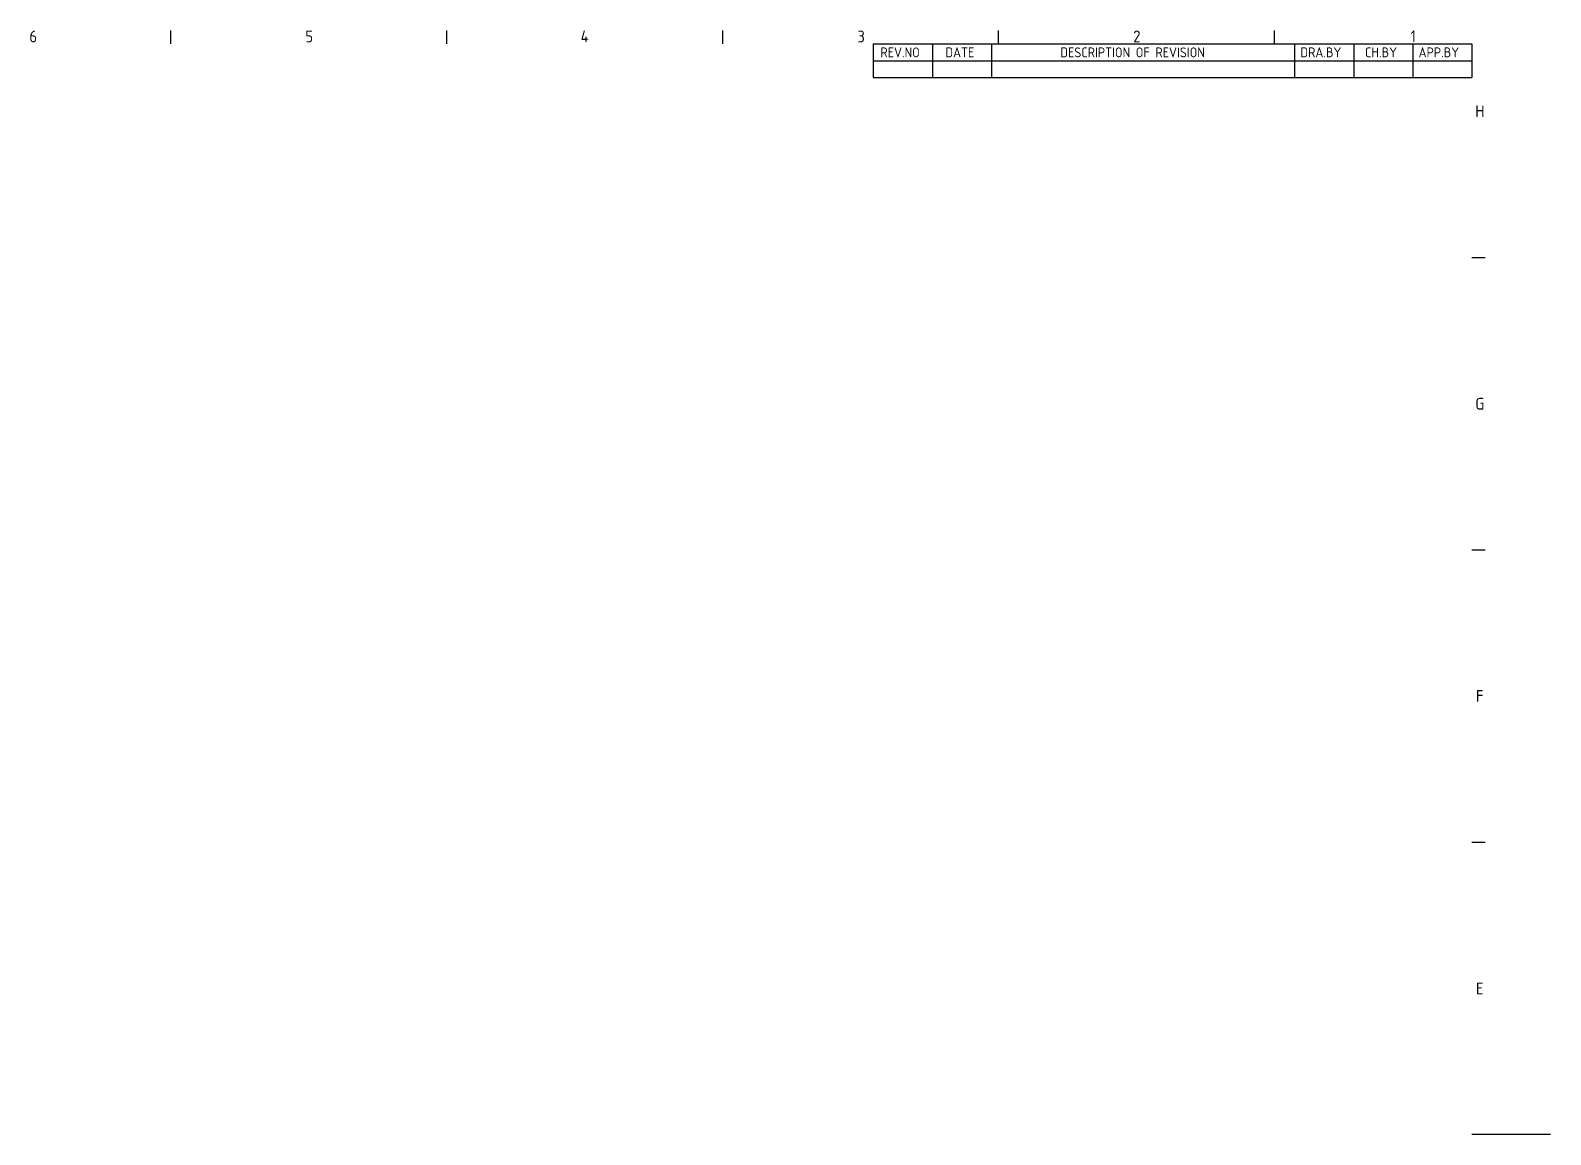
# Model space of a CAD drawing. Header units: millimetres. Extents: x 0 to 1682, y 0 to 1188.
# Drawn here: x 910 to 1682, y 594 to 1155 of the extents above; entities that cross this region are included whole.
import ezdxf

# ---------------------------------------------------------------- set-up
doc = ezdxf.new("R2010")
doc.units = ezdxf.units.MM
doc.header["$LTSCALE"] = 2
doc.layers.get('0').update_dxf_attribs({"color": 3, "lineweight": 25})
doc.layers.add('경계(ISO)', color=7, linetype='Continuous', lineweight=25)
doc.layers.add('기호(ISO)', color=5, linetype='Continuous', lineweight=25)
doc.styles.add('ISO ProportionalPSTEK', font='isocp.shx')
doc.styles.add('문자 텍스트_PSTEK_POSCO', font='isocp.shx')

# ---------------------------------------------------------------- blocks, each defined once
blk = doc.blocks.new('경계 Default Border')
at = {"layer": '경계(ISO)'}
for p, q in [((490.5833435058594, 574.0000152587891), (490.5833435058594, 577.400016784668)), ((560.6666564941406, 574.0000152587891), (560.6666564941406, 577.400016784668)), ((630.7500076293945, 574.0000152587891), (630.7500076293945, 577.400016784668)), ((700.8333587646484, 574.0000152587891), (700.8333587646484, 577.400016784668)), ((770.9166717529297, 574.0000152587891), (770.9166717529297, 577.400016784668)), ((820.9999847412109, 519.7499847412109), (824.4000244140625, 519.7499847412109)), ((820.9999847412109, 445.4999923706055), (824.4000244140625, 445.4999923706055)), ((820.9999847412109, 371.25), (824.4000244140625, 371.25))]:
    blk.add_line(p, q, dxfattribs=at)
at = {"layer": '경계(ISO)', "flags": 128}
blk.add_lwpolyline([(840.9999847412109, 297.0000076293945), (820.9999847412109, 297.0000076293945)], dxfattribs=at)
at = {"layer": '경계(ISO)', "color": 2, "char_height": 3.00000011920929, "attachment_point": 7, "style": '문자 텍스트_PSTEK_POSCO'}
for s, insert in [('6', (454.6862061272265, 574.3713945155963)), ('5', (524.7695394605598, 574.3713945155963)), ('4', (594.6818034641451, 574.4)), ('3', (664.9602061896203, 574.3713945155963)), ('2', (735.0027394168841, 574.3713945155963)), ('1', (805.4443994374815, 574.4)), ('H', (821.878270202895, 555.3749999403952)), ('G', (821.878270202895, 481.0963944559916)), ('F', (822.0445395201643, 406.8749999403954)), ('E', (822.0445395201643, 332.5963944559917))]:
    blk.add_mtext(s, dxfattribs=dict(at, insert=insert))
blk = doc.blocks.new('리비전 내역')
at = {"layer": '기호(ISO)'}
for p, q in [((668.9999847412107, 574.0000152587891), (820.9999847412108, 574.0000152587891)), ((668.9999847412107, 574.0000152587891), (668.9999847412107, 569.7200152587891)), ((683.9999847412107, 574.0000152587891), (683.9999847412107, 569.7200152587891)), ((698.9999847412107, 574.0000152587891), (698.9999847412107, 569.7200152587891)), ((775.9999847412108, 574.0000152587891), (775.9999847412108, 569.7200152587891)), ((790.9999847412108, 574.0000152587891), (790.9999847412108, 569.7200152587891)), ((805.9999847412108, 574.0000152587891), (805.9999847412108, 569.7200152587891)), ((820.9999847412108, 574.0000152587891), (820.9999847412108, 569.7200152587891)), ((668.9999847412107, 569.7200152587891), (820.9999847412108, 569.7200152587891)), ((668.9999847412107, 569.7200152587891), (668.9999847412107, 565.4400152587891)), ((683.9999847412107, 569.7200152587891), (683.9999847412107, 565.4400152587891)), ((698.9999847412107, 569.7200152587891), (698.9999847412107, 565.4400152587891)), ((775.9999847412108, 569.7200152587891), (775.9999847412108, 565.4400152587891)), ((790.9999847412108, 569.7200152587891), (790.9999847412108, 565.4400152587891)), ((805.9999847412108, 569.7200152587891), (805.9999847412108, 565.4400152587891)), ((820.9999847412108, 569.7200152587891), (820.9999847412108, 565.4400152587891)), ((668.9999847412107, 565.4400152587891), (820.9999847412108, 565.4400152587891))]:
    blk.add_line(p, q, dxfattribs=at)
at = {"layer": '기호(ISO)', "color": 2, "char_height": 2.5, "attachment_point": 7, "style": 'ISO ProportionalPSTEK'}
for s, insert in [('REV.NO', (670.7871011094416, 570.5831976797339)), ('DATE', (687.3142165140474, 570.5831976797339)), ('DESCRIPTION OF REVISION', (716.5070051745737, 570.5831976797339)), ('DRA.BY', (777.4757186965312, 570.5831976797339)), ('CH.BY', (793.8642762498225, 570.5831976797339)), ('APP.BY', (807.4777187016512, 570.5831976797339))]:
    blk.add_mtext(s, dxfattribs=dict(at, insert=insert))

msp = doc.modelspace()

# ---------------------------------------------------------------- block references
at = {"xscale": 2, "yscale": 2, "zscale": 2}
msp.add_blockref('경계 Default Border', (0, 0), dxfattribs=at)
at = {"layer": '기호(ISO)', "xscale": 2, "yscale": 2, "zscale": 2}
msp.add_blockref('리비전 내역', (0, 0), dxfattribs=at)

doc.saveas('drawing.dxf')
